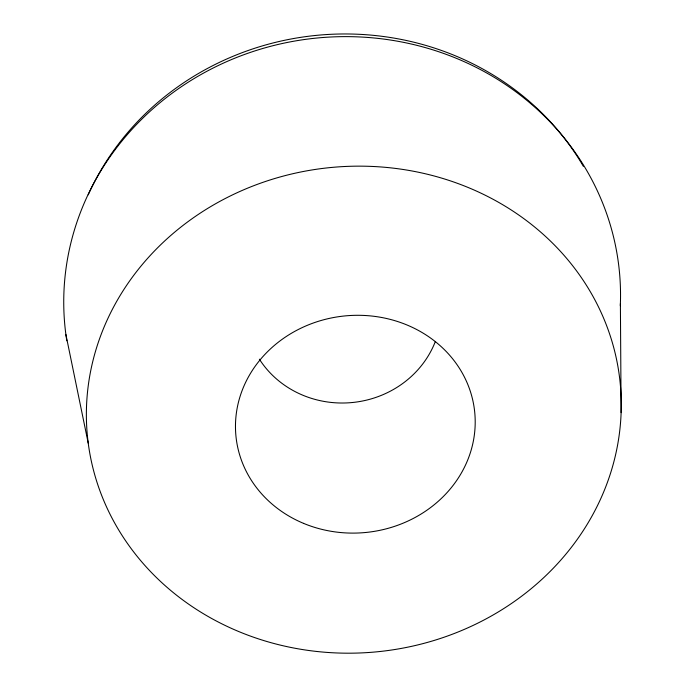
<?xml version="1.0" encoding="UTF-8"?>
<svg xmlns="http://www.w3.org/2000/svg" width="687" height="687" viewBox="0 0 687 687"><rect width="100%" height="100%" fill="white"/><g stroke="black" fill="none" stroke-linecap="round" stroke-linejoin="round"><path stroke-width="1.03" d="M65.883 334.492L88.228 443.192M620.395 303.594L621.117 412.638A267.698 243.241 -6 0 1 212.712 619.064A267.698 243.241 -6 0 1 227.603 197.306A267.698 243.241 -6 0 1 621.117 412.638M66.811 340.795A278.578 261.799 -6 0 1 327.012 37.218A278.578 261.799 -6 0 1 620.318 305.732M88.219 194.816A275.607 259.411 -6 0 1 328.283 34.444A275.607 259.411 -6 0 1 583.375 166.34M435.223 341.817A97.94 91.946 -6 0 1 352.397 402.513A97.94 91.946 -6 0 1 259.385 359.189M303.602 523.382A119.985 108.778 -6 0 0 474.846 413.574A119.985 108.778 -6 0 0 287.561 335.651A119.985 108.778 -6 0 0 303.602 523.382"/></g></svg>
